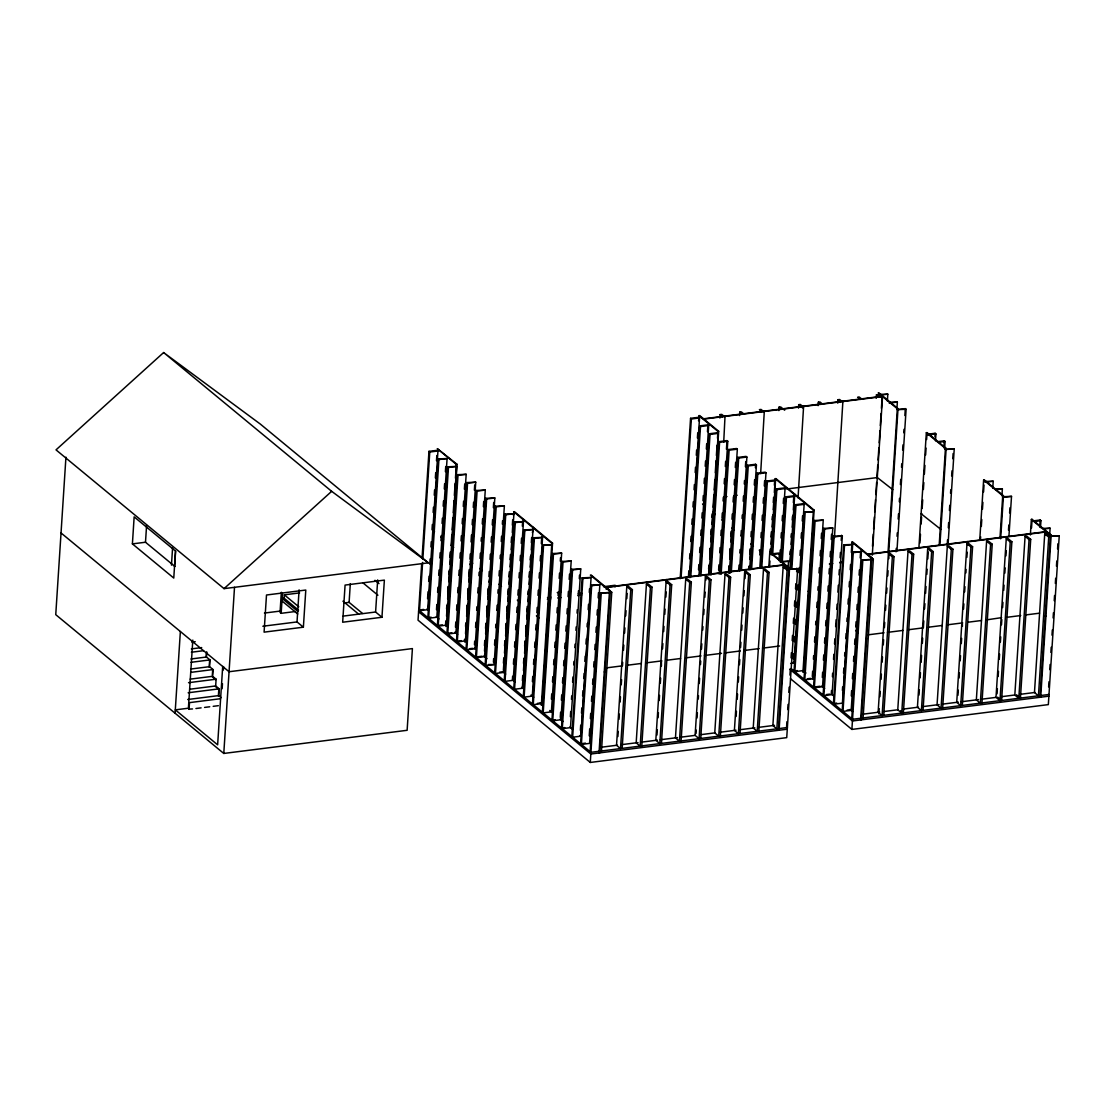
<?xml version="1.0" encoding="UTF-8"?>
<svg xmlns="http://www.w3.org/2000/svg" width="1115" height="1115" viewBox="0 0 1115 1115"><rect width="100%" height="100%" fill="white"/><g stroke="black" fill="none" stroke-linecap="round" stroke-linejoin="round"><path stroke-width="1.5" d="M65.938 457.164L55.75 614.672L223.781 753.447L407.128 730.297L412.411 648.582L229.063 671.732L61.032 532.956M132.406 543.883L134.148 516.872L175.515 551.047L173.773 578.058L132.406 543.883L145.494 542.238L174.86 566.476M145.494 542.238L146.595 525.346M171.459 565.152L172.56 548.12M174.623 566.434L175.613 551.103M175.083 713.238L180.365 631.522M192.811 640.094L188.407 708.206L175.306 709.865L217.634 744.82L222.693 666.477M189.132 703.035L188.742 709.112L192.505 708.945M189.062 709.377L189.494 702.631L220.519 698.701M206.122 657.432L206.442 652.373M221.077 697.53L218.735 695.593L219.167 688.847L215.669 685.948L216.115 679.202L212.603 676.303L213.049 669.558L209.55 666.672L209.982 659.913L206.484 657.028L206.805 651.954M209.188 667.077L209.62 660.331M212.352 675.035L212.686 669.976M218.373 696.011L218.819 689.251L215.306 686.366M222.136 688.749L222.47 683.634M223.348 670.017L223.571 666.603M223.781 753.447L234.512 587.326M281.342 592.288L280.046 612.4L281.161 613.32L294.918 611.577M281.161 613.32L282.443 593.389M298.541 610.156L284.088 598.211L284.311 594.839L299.601 592.901M303.378 627.188L264.088 632.149L266.499 595.006L305.789 590.044L303.378 627.188L297.022 621.933L299.099 589.849M362.514 613.445L349.106 602.365L350.319 583.633M381.957 617.264L342.667 622.226L345.079 585.082L384.368 580.121L381.957 617.264L375.602 612.01L377.678 579.925M421.707 563.479L418.041 620.191L590.281 762.451L786.73 737.642L797.657 568.803L788.667 569.18L797.657 568.803M422.041 558.308L428.968 451.352L437.15 450.321L437.944 450.976L427.686 609.682L419.491 610.713L422.613 562.42M422.836 558.963L429.763 452.021L428.968 451.352M427.561 598.671L428.007 591.772M428.676 581.431L429.01 576.232M429.791 564.176L430.125 558.991M430.906 546.921L431.24 541.751M432.355 524.496L432.021 529.681L434.557 531.771M433.136 512.426L433.47 507.255M434.251 495.185L434.585 490.001M435.366 477.945L435.7 472.746M436.481 460.704L436.815 455.505M438.111 458.92L438.906 459.575L428.648 618.268L436.829 617.236L447.087 458.544L438.111 458.92L427.853 617.612L431.129 617.208M436.481 609.682L436.815 604.511M437.596 592.427L437.93 587.257M438.711 575.187L439.045 570.002M439.826 557.932L440.16 552.761M440.941 540.677L441.275 535.507M442.056 523.437L442.39 518.252M443.171 506.182L443.505 501.011M444.286 488.928L444.62 483.757M445.401 471.687L445.735 466.502M437.401 625.501L447.659 466.795L456.634 466.418L446.376 625.125L438.195 626.156L448.453 467.45L447.659 466.795M445.805 621.013L445.582 624.47L448.244 626.672M446.585 608.943L446.808 605.487M447.7 591.689L448.035 586.518M448.815 574.448L449.038 570.991M449.93 557.193L450.265 552.023M445.875 626.491L446.209 621.306M446.544 616.135L447.324 604.065M447.659 598.894L448.439 586.825M448.774 581.654L449.554 569.584M449.889 564.413L450.669 552.343M453.652 547.549L451.115 545.444L451.784 535.102M452.119 529.932L452.899 517.862M453.234 512.691L454.014 500.621M454.349 495.436L455.129 483.366M455.464 478.196L456.356 464.411L437.261 448.634L457.066 464.314L451.826 545.36L451.115 545.444M446.948 633.39L457.206 474.683L466.182 474.307L455.924 633.013L447.742 634.045L458 475.338L457.206 474.683M455.464 627.174L455.798 622.003M456.579 609.933L456.913 604.748M457.694 592.678L458.028 587.507M458.809 575.424L459.143 570.253M459.924 558.183L460.258 552.998M461.039 540.928L461.373 535.757M462.154 523.674L462.488 518.503M463.269 506.419L463.603 501.248M464.384 489.178L464.718 483.994M456.495 641.264L466.753 482.572L475.729 482.196L465.471 640.888L457.289 641.933L467.547 483.227L466.753 482.572M465.568 626.435L465.791 622.992M466.683 609.18L466.906 605.738M467.687 593.668L468.021 588.483M468.802 576.413L469.248 569.514M469.917 559.159L470.251 553.988M471.032 541.918L471.478 535.005M472.147 524.663L472.481 519.492M473.262 507.409L473.596 502.238M474.377 490.154L474.711 484.983M464.969 642.254L465.192 638.811M465.526 633.627L466.195 623.285M466.641 616.386L467.422 604.316M467.756 599.145L468.425 588.804M468.871 581.905L469.652 569.835M469.986 564.664L470.92 561.124M466.042 649.153L476.3 490.461L485.276 490.07L475.018 648.777L466.837 649.808L477.095 491.116L476.3 490.461M474.446 644.665L474.669 641.223M475.561 627.424L475.896 622.24M476.676 610.17L476.899 606.727M477.791 592.915L478.126 587.744M478.906 575.675L479.129 572.218M480.021 558.42L480.356 553.249M481.136 541.165L481.359 537.723M482.251 523.925L482.586 518.74M483.366 506.67L483.701 501.499M485.847 498.335L486.642 498.99L476.384 657.697L484.565 656.665L494.823 497.959L485.847 498.335L475.589 657.042L482.126 656.219M484.44 645.655L484.774 640.484M485.555 628.4L485.889 623.229M486.67 611.159L487.004 605.975M487.785 593.905L488.119 588.734M488.9 576.65L489.234 571.479M490.015 559.409L490.349 554.225M491.13 542.155L491.464 536.984M492.245 524.9L492.579 519.729M493.36 507.66L493.694 502.475M484.509 651.132L485.178 640.777M485.624 633.878L486.293 623.536M486.739 616.637L487.408 606.295M487.854 599.396L488.635 587.326M488.969 582.155L490.015 576.887M485.137 664.93L495.394 506.224L504.37 505.848L494.112 664.554L485.931 665.585L496.189 506.879L495.394 506.224M493.429 662.171L493.652 658.714M494.544 644.916L494.879 639.745M495.659 627.661L495.882 624.219M496.774 610.421L497.109 605.236M497.889 593.166L498.112 589.71M499.004 575.911L499.339 570.741M500.119 558.671L500.342 555.214M501.234 541.416L501.569 536.245M502.349 524.162L502.572 520.719M494.684 672.805L504.942 514.113L513.917 513.736L503.659 672.429L495.478 673.474L505.736 514.768L504.942 514.113M503.423 663.146L503.757 657.975M504.538 645.906L504.872 640.721M505.653 628.651L505.987 623.48M506.768 611.396L507.102 606.226M507.882 594.156L508.217 588.971M508.998 576.901L509.332 571.73M510.113 559.646L510.447 554.476M511.228 542.406L511.562 537.221M512.343 525.151L512.677 519.98M503.381 670.338L504.161 658.282M504.496 653.097L505.276 641.027M505.611 635.857L506.391 623.787M506.726 618.616L507.506 606.546M507.841 601.375L508.621 589.305M508.956 584.135L509.736 572.065M510.071 566.894L510.851 554.824M511.186 549.653L511.966 537.583M512.301 532.413L513.081 520.343M513.416 515.158L514.35 511.618L552.538 543.158L542.057 705.238M504.231 680.694L514.489 521.987L523.465 521.611L513.207 680.317L505.025 681.349L515.283 522.656L514.489 521.987M512.635 676.206L512.412 679.662L515.005 681.809M513.416 664.136L513.75 658.965M514.531 646.881L514.865 641.71M515.646 629.64L515.98 624.456M516.761 612.386L517.095 607.215M517.876 595.131L518.21 589.96M518.991 577.891L519.325 572.706M520.106 560.636L520.44 555.465M521.221 543.381L521.555 538.211M522.336 526.141L522.67 520.956M513.764 688.582L524.036 529.876L533.012 529.5L522.754 688.206L514.572 689.237L524.831 530.531L524.036 529.876M522.405 680.652L522.74 675.467M523.52 663.397L523.855 658.226M524.635 646.143L524.97 640.972M525.75 628.902L525.973 625.445M526.865 611.647L527.2 606.476M527.98 594.393L528.203 590.95M529.095 577.152L529.43 571.967M530.21 559.897L530.433 556.441M531.325 542.643L531.66 537.472M522.35 687.843L523.13 675.774M523.465 670.603L524.245 658.533M524.58 653.348L525.36 641.278M525.695 636.107L526.364 625.766M526.81 618.867L527.479 608.525M527.925 601.626L528.705 589.556M529.04 584.385L529.82 572.316M530.155 567.145L530.935 555.075M531.27 549.904L532.064 537.834M532.399 532.663L533.444 527.395M523.311 696.471L533.583 537.764L542.559 537.388L532.301 696.095L524.12 697.126L534.378 538.42L533.583 537.764M532.399 681.627L532.733 676.457M533.514 664.387L533.848 659.202M534.629 647.132L534.963 641.961M535.744 629.877L536.078 624.707M536.859 612.637L537.193 607.452M537.974 595.382L538.308 590.211M539.089 578.128L539.423 572.957M540.204 560.873L540.538 555.702M541.319 543.632L541.765 536.733M532.468 704.025L542.726 545.319L551.716 544.942L542.726 545.319M543.521 545.974L533.263 704.68L541.444 703.649M541.332 705.335L551.814 543.256L513.639 511.715M542.406 712.234L552.678 553.528L561.653 553.152L551.395 711.858L543.2 712.889L553.472 554.183L552.678 553.528M551.381 699.119L551.716 693.948M552.496 681.878L552.831 676.693M553.611 664.624L553.946 659.453M554.726 647.369L555.061 642.198M555.841 630.128L556.176 624.944M556.956 612.874L557.291 607.703M558.071 595.619L558.294 592.177M559.186 578.378L559.521 573.194M560.301 561.124L560.524 557.667M562.225 561.416L563.019 562.072L552.747 720.778L560.943 719.746L571.201 561.04L562.225 561.416L551.953 720.123L555.228 719.705M560.26 717.363L560.594 712.192M561.375 700.109L561.709 694.938M562.49 682.854L562.824 677.683M563.605 665.613L563.939 660.428M564.72 648.359L565.054 643.188M565.835 631.104L566.169 625.933M566.95 613.863L567.284 608.679M568.065 596.609L568.399 591.438M569.18 579.354L569.514 574.183M571.772 569.305L572.566 569.96L562.294 728.666L570.49 727.621L580.748 568.929L571.772 569.305L561.5 727.997L564.775 727.593M570.364 716.624L570.699 711.44M571.479 699.37L571.702 695.913M572.594 682.115L572.929 676.944M573.709 664.875L573.932 661.418M574.824 647.62L575.047 644.163M575.939 630.365L576.162 626.923M577.054 613.125L577.277 609.668M578.169 595.87L578.504 590.699M579.284 578.615L579.507 575.173M571.842 736.541L582.114 577.849L591.089 577.472L580.831 736.165L572.65 737.21L582.908 578.504L582.114 577.849M580.371 730.339L580.706 725.126M581.486 713.084L581.821 707.886M582.601 695.844L582.936 690.645M583.716 678.589L584.051 673.404M584.831 661.334L585.166 656.164M585.946 644.094L586.281 638.909M587.061 626.853L587.284 623.383M588.176 609.612L588.511 604.414M589.291 592.372L589.514 588.887M590.866 585.068L591.661 585.723L581.389 744.43L589.584 743.398L599.842 584.692L590.866 585.068L580.594 743.775L585.514 743.148M589.236 735.844L589.682 728.945M590.351 718.59L590.685 713.419M591.466 701.335L591.8 696.164M592.581 684.094L592.915 678.91M593.696 666.84L594.03 661.669M594.811 649.585L595.145 644.414M595.926 632.344L596.26 627.16M597.041 615.09L597.375 609.919M598.156 597.835L598.49 592.664M590.142 751.663L600.414 592.957L609.389 592.581L600.414 592.957M590.281 762.451L601.208 593.612M599.02 752.973L609.501 590.894L590.406 575.117L591.131 575.033L610.226 590.797L599.745 752.876M601.487 750.98L611.745 592.288L607.773 588.999L606.128 589.208M615.034 586.936L615.146 585.25L603.536 586.713M626.797 586.601L616.525 745.294L620.511 748.583L630.769 589.877L626.797 586.601L628.428 586.392L632.4 589.668L622.142 748.374M617.905 736.541L618.24 731.37M619.02 719.3L619.355 714.116M620.135 702.046L620.47 696.875M621.25 684.805L621.585 679.634M605.961 667.927L622.477 665.836L622.7 662.394M623.48 650.324L623.815 645.153M624.595 633.083L624.93 627.912M625.71 615.842L626.045 610.672M626.825 598.602L627.16 593.431M646.435 584.121L636.177 742.813L640.149 746.102L650.421 587.396L646.435 584.121L648.08 583.912L652.052 587.187L641.794 745.893M666.087 581.64L655.815 740.332L659.801 743.621L670.059 584.915L666.087 581.64L667.718 581.431L671.69 584.706L661.432 743.412M656.972 735.022L657.306 729.851M658.087 717.781L658.421 712.61M659.202 700.541L659.536 695.37M660.317 683.3L660.651 678.129M661.432 666.059L661.418 660.596M662.547 648.818L662.881 643.634M663.662 631.564L663.996 626.393M664.777 614.323L665.111 609.152M665.892 597.082L666.226 591.912M666.784 583.284L666.659 579.549M680.192 578.713L690.561 418.32L698.743 417.289L699.537 417.944L689.279 576.65L688.485 575.995L688.819 570.782M690.561 418.32L691.356 418.989L681.098 577.682L680.303 577.026M685.725 579.159L675.467 737.851L679.439 741.14L689.711 582.434L685.725 579.159L687.37 578.95L691.342 582.225L681.084 740.931M689.6 558.74L689.934 553.542M690.715 541.5L691.049 536.301M691.83 524.245L692.164 519.06M692.945 506.99L693.279 501.82M694.06 489.75L694.394 484.565M695.175 472.509L695.509 467.31M696.29 455.255L696.624 450.07M697.405 438.014L697.739 432.815M698.52 420.773L699.579 415.519L718.673 431.282L713.433 512.315L712.708 512.412L715.259 514.517M689.892 577.682L699.704 425.888L707.9 424.843L708.694 425.498L698.98 575.577M690.798 576.608L700.499 426.543L699.704 425.888M698.52 569.751L698.854 564.58M699.635 552.496L699.969 547.326M700.75 535.256L701.084 530.071M701.865 518.001L702.199 512.83M702.98 500.746L703.314 495.576M704.095 483.492L704.429 478.321M705.21 466.251L705.558 461.066M706.339 448.997L706.673 443.826M707.454 431.742L707.9 424.843M700.109 575.215L709.251 433.763L717.447 432.732L718.241 433.387L709.084 574.838M700.903 575.87L710.046 434.418L709.251 433.763M705.377 576.678L695.105 735.37L699.091 738.66L709.349 579.953L705.377 576.678L707.008 576.469L710.994 579.758L700.722 738.451M696.039 733.517L696.262 730.06M697.042 717.99L697.377 712.82M698.269 699.021L698.492 695.579M699.272 683.509L699.607 678.338M700.499 664.54L700.722 661.097M701.502 649.028L701.837 643.857M702.729 630.059L702.952 626.602M703.732 614.532L704.067 609.361M704.847 597.292L705.182 592.121M705.962 580.051L705.948 574.587M708.624 569.012L708.847 565.556M709.739 551.758L709.962 548.315M710.854 534.503L711.189 529.332M711.969 517.262L712.192 513.806M708.694 574.49L709.363 564.134M709.697 558.963L710.367 548.622M710.812 541.723L711.593 529.653M711.928 524.482L712.596 514.14M713.043 507.241L713.823 495.171M714.158 490.001L714.827 479.645M715.273 472.76L716.053 460.69M716.388 455.505L717.057 445.164M717.502 438.265L717.949 431.38L698.854 415.602M719.9 418.041L720.123 414.585L721.767 414.39L724.416 416.578M710.213 574.476L718.799 441.651L726.994 440.62L727.788 441.275L719.189 574.1M711.008 575.131L719.593 442.307L718.799 441.651M723.705 442.237L725.029 416.09M718.618 569.988L718.952 564.817M719.732 552.747L720.067 547.563M720.848 535.493L721.182 530.322M721.962 518.238L722.297 513.067M723.077 500.997L723.301 497.541M724.193 483.743L724.527 478.572M725.308 466.488L725.642 461.317M726.436 449.247L726.994 440.62M720.318 573.737L728.346 449.54L736.541 448.509L737.336 449.164L729.294 573.361M721.112 574.392L729.14 450.195L728.346 449.54M725.015 574.197L714.757 732.89L718.729 736.179L729.001 577.472L725.015 574.197L726.659 573.988L730.632 577.277L720.374 735.97M728.611 570.978L728.945 565.807M729.726 553.723L730.06 548.552M730.841 536.482L731.175 531.298M731.956 519.228L732.29 514.057M733.071 501.973L733.405 496.802M734.186 484.732L734.52 479.548M735.301 467.478L735.635 462.307M728.903 573.012L729.349 566.113M729.795 559.214L730.464 548.873M730.91 541.974L731.579 531.632M739.552 415.561L739.775 412.118L741.405 411.909L744.053 414.097M730.423 572.999L737.893 457.415L746.074 456.383L746.883 457.039L739.51 570.894M731.329 571.925L738.688 458.084L737.893 457.415M738.715 570.239L739.05 565.068M739.83 552.984L740.053 549.542M740.945 535.744L741.28 530.559M742.06 518.489L742.283 515.032M743.175 501.234L743.51 496.064M744.29 483.994L744.513 480.537M745.405 466.739L745.74 461.568M740.639 570.532L747.44 465.303L755.622 464.272L756.43 464.927L749.726 568.427M741.545 569.458L748.235 465.959L747.44 465.303M744.667 571.716L734.395 730.409L738.381 733.698L748.639 574.992L744.667 571.716L746.297 571.507L750.284 574.796L740.012 733.489M736.109 716.485L736.444 711.3M737.224 699.244L737.559 694.06M738.339 681.99L738.674 676.819M739.454 664.749L739.789 659.578M740.569 647.508L740.904 642.338M741.684 630.268L742.019 625.097M742.799 613.027L743.134 607.856M743.914 595.786L744.249 590.615M745.029 578.546L745.238 569.626M748.82 569.5L749.043 566.044M749.824 553.974L750.158 548.803M750.939 536.719L751.273 531.548M752.054 519.479L752.388 514.294M753.169 502.224L753.503 497.053M754.284 484.969L754.618 479.798M755.399 467.729L755.622 464.272M749.224 569.821L749.447 566.364M749.893 559.465L750.562 549.124M750.743 569.793L756.987 473.192L765.169 472.161L765.977 472.816L759.831 567.688M751.649 568.72L757.782 473.847L756.987 473.192M760.653 473.485L764.319 411.128M759.817 554.963L760.151 549.779M760.932 537.709L761.266 532.538M762.047 520.454L762.381 515.283M763.162 503.213L763.496 498.029M764.277 485.959L764.611 480.788M760.96 567.326L766.535 481.081L774.716 480.035L775.51 480.704L770.827 553.152M761.754 567.981L767.329 481.736L766.535 481.081M763.482 569.333L753.224 728.039L757.197 731.315L767.468 572.622L763.482 569.333L765.127 569.124L769.099 572.413L758.841 731.119M778.841 410.599L779.064 407.156L780.695 406.947L784.681 410.222M768.876 566.267L769.768 552.469L770.479 552.385L789.573 568.148L779.092 730.227M769.921 554.211L770.256 549.04M771.036 536.97L771.371 531.799M772.151 519.715L772.374 516.273M773.266 502.461L773.601 497.29M774.381 485.22L774.716 480.035M769.587 566.183L769.935 560.97M770.437 552.831L770.66 549.374M770.995 544.204L771.775 532.134M772.11 526.963L772.89 514.893M773.225 509.722L774.005 497.652M774.34 492.482L775.232 478.683L775.942 478.586L814.131 510.126L803.65 672.206M771.845 554.517L776.082 488.955L784.263 487.924L785.058 488.579L780.375 561.04M772.639 555.172L776.876 489.624L776.082 488.955M778.911 560.594L779.357 553.695L778.563 553.04L770.381 554.071M779.915 555.2L780.249 550.029M781.03 537.946L781.364 532.775M782.145 520.705L782.479 515.52M783.26 503.45L783.594 498.28M781.504 560.678L785.629 496.844L793.81 495.813L794.605 496.468L789.922 568.915M782.298 561.333L786.423 497.499L785.629 496.844M783.134 566.852L772.876 725.558L776.848 728.834L787.106 570.141L783.134 566.852L784.765 566.643L788.751 569.932L787.106 570.141M784.653 568.413L784.876 564.957L606.239 587.521M788.054 568.148L788.5 561.249L781.155 561.416M798.479 408.118L798.702 404.675L800.347 404.466L802.995 406.654M778.382 730.325L788.863 568.246L769.768 552.469M790.019 554.462L790.242 551.019M791.134 537.207L791.357 533.764M792.249 519.966L792.472 516.51M793.364 502.712L793.81 495.813M789.977 561.695L790.758 549.625M791.093 544.455L791.762 534.113M792.207 527.214L792.988 515.144M793.323 509.973L793.991 499.632M791.051 568.552L795.176 504.733L803.357 503.701L804.152 504.356L793.894 663.049L790.619 663.467M791.845 569.207L795.971 505.388L795.176 504.733M798.047 497.834L803.608 406.167M786.925 721.684L786.591 726.855L787.385 727.51L590.936 752.318L418.696 610.058L423.616 609.445M787.706 709.6L788.04 704.429M788.821 692.345L789.155 687.175M789.936 675.105L790.27 669.92M791.051 657.85L791.399 652.679M792.18 640.595L792.514 635.425M793.295 623.355L793.629 618.17M794.41 606.1L794.744 600.929M795.525 588.845L795.859 583.675M796.64 571.605L796.863 568.148M793.323 658.951L793.657 653.766M794.438 641.696L794.772 636.526M795.553 624.442L795.887 619.271M796.668 607.201L797.002 602.016M797.783 589.947L798.117 584.776M798.898 572.692L799.232 567.521M800.013 555.451L800.347 550.266M801.127 538.197L801.462 533.026M802.243 520.942L802.577 515.771M804.319 512.287L813.309 511.91L804.319 512.287L794.061 670.993L797.337 670.575M805.128 512.942L794.856 671.648L803.051 670.617M818.131 405.637L818.354 402.194L819.985 401.985L822.633 404.174M802.939 672.303L813.42 510.224L775.232 478.683M804.013 679.202L814.271 520.496L823.246 520.12L812.988 678.826L804.807 679.857L815.065 521.151L814.271 520.496M812.305 676.443L812.64 671.272M813.42 659.188L813.643 655.745M814.535 641.947L814.87 636.763M815.65 624.693L815.873 621.236M816.765 607.438L817.1 602.267M817.88 590.197L818.103 586.741M818.995 572.943L819.33 567.772M820.11 555.688L820.445 550.517M821.225 538.447L821.56 533.263M823.818 528.385L824.612 529.04L814.354 687.746L822.535 686.715L832.793 528.008L823.818 528.385L813.56 687.091L820.096 686.255M837.769 403.156L837.992 399.714L839.637 399.505L842.285 401.693M822.299 677.432L822.633 672.247M823.414 660.178L823.748 655.007M824.529 642.923L824.863 637.752M825.644 625.682L825.978 620.498M826.759 608.428L827.093 603.257M827.874 591.173L828.208 586.002M828.989 573.932L829.323 568.748M830.104 556.678L830.438 551.507M831.219 539.423L831.553 534.252M823.107 694.966L833.365 536.273L842.341 535.897L832.083 694.589L823.901 695.635L834.159 536.928L833.365 536.273M834.438 537.709L842.898 401.205M831.511 690.492L831.288 693.934L834.02 696.192M832.403 676.693L832.626 673.237M833.518 659.439L833.853 654.268M834.522 643.913L834.856 638.742M835.637 626.658L836.083 619.759M836.752 609.417L837.086 604.232M837.867 592.163L838.313 585.264M838.982 574.908L839.316 569.737M840.097 557.667L840.431 552.482M841.212 540.413L841.546 535.242M843.707 544.817L844.501 545.472L834.243 704.164L842.424 703.133L852.682 544.441L843.707 544.817L833.449 703.509L836.724 703.105M842.41 690.408L842.633 686.924M843.525 673.153L843.86 667.955M844.64 655.899L844.863 652.442M845.755 638.658L846.09 633.473M846.87 621.403L847.093 617.947M847.985 604.163L848.32 598.978M849.1 586.922L849.435 581.723M850.215 569.681L850.55 564.483M851.33 552.441L851.999 542.085L852.724 542.001L871.818 557.765L861.337 719.844M842.201 710.743L852.459 552.037L861.435 551.66L851.177 710.367L842.996 711.398L853.254 552.692L852.459 552.037M851.275 695.913L851.609 690.729M852.39 678.659L852.724 673.488M853.505 661.404L853.839 656.233M854.62 644.163L854.954 638.979M855.735 626.909L856.069 621.738M856.85 609.654L857.184 604.483M857.965 592.4L858.299 587.229M859.08 575.159L859.414 569.974M860.195 557.904L860.641 551.005M851.749 718.631L862.007 559.925L870.982 559.549L862.007 559.925M1059.25 535.771L1050.274 536.148L1059.25 535.771L1048.337 704.61L851.888 729.419L862.801 560.58M876.237 398.306L876.46 394.849L878.104 394.64L882.077 397.93M860.613 719.942L871.094 557.862L851.999 542.085M872.488 546.28L873.268 534.183M873.602 529.026L874.383 516.942M874.718 511.785L875.498 499.701M875.832 494.53L876.613 482.447M876.948 477.276L877.728 465.206M878.062 460.035L878.843 447.951M879.178 442.794L879.958 430.711M880.293 425.554L881.073 413.456M881.408 408.313L882.188 396.243L703.551 418.794M872.278 555.159L882.536 396.536L703.9 419.087M863.08 717.949L873.338 559.256L869.365 555.967M887.359 401.079L887.805 394.18L880.46 394.348M896.906 408.954L897.352 402.055L890.007 402.236M888.056 551.841L897.31 408.731L878.216 392.954L878.927 392.87L898.021 408.634L888.766 551.772M888.39 553.556L878.132 712.262L882.104 715.551L892.362 556.845L888.39 553.556L890.021 553.361L894.007 556.636L883.735 715.342M878.829 713.851L879.164 708.68M879.944 696.61L880.279 691.439M881.059 679.37L881.394 674.199M882.174 662.129L882.509 656.944M883.289 644.874L883.624 639.703M884.404 627.634L884.739 622.463M885.519 610.393L885.854 605.222M886.634 593.152L886.969 587.981M887.749 575.911L888.084 570.741M888.864 558.671L888.962 551.479M896.042 551.814L896.265 548.357M897.045 536.287L897.282 532.831M898.174 519.033L898.509 513.862M899.289 501.778L899.512 498.335M900.404 484.537L900.739 479.352M901.519 467.283L901.742 463.826M902.634 450.028L902.969 444.857M903.749 432.787L903.972 429.331M904.864 415.533L905.31 408.634L897.115 409.665L906.105 409.289L896.962 550.74M908.028 551.089L897.77 709.781L901.742 713.07L912.014 554.364L908.028 551.089L909.673 550.88L913.645 554.155L903.387 712.861L900.739 710.673M918.871 548.232L926.342 432.704L927.067 432.62L946.161 448.383L939.917 544.956M919.931 542.977L920.488 534.35M921.157 524.008L921.603 517.109M922.161 508.482L922.718 499.854M923.387 489.513L923.833 482.6M924.391 474L924.948 465.359M925.617 455.032L926.063 448.105M926.621 439.519L927.067 432.62M927.68 548.608L917.422 707.3L921.394 710.59L931.652 551.883L927.68 548.608L929.311 548.399L933.297 551.674L923.025 710.38M934.914 436.718L935.137 433.275L926.955 434.306M919.011 695.091L919.345 689.92M920.126 677.85L920.46 672.679M921.129 662.338L921.575 655.439M922.356 643.369L922.69 638.198M923.805 620.957L923.359 627.843L907.986 629.794M924.586 608.888L924.92 603.703M925.589 593.361L926.035 586.462M926.816 574.392L927.15 569.221M927.819 558.88L928.265 551.981M935.485 440.829L935.931 433.93L935.137 433.275M943.848 447.728L944.293 440.829L937.743 441.651M944.642 448.383L945.088 441.484L944.293 440.829M939.192 545.04L945.436 448.481L926.342 432.704M947.193 544.984L947.527 539.813M948.308 527.73L948.642 522.559M949.423 510.489L949.757 505.304M950.538 493.234L950.76 489.778M951.652 475.98L951.987 470.809M952.768 458.739L953.102 453.554M947.318 546.127L937.06 704.819L941.032 708.109L951.304 549.402L947.318 546.127L948.963 545.918L952.935 549.193L942.677 707.9M948.098 543.911L954.231 449.038L945.255 449.415L954.231 449.038M966.97 543.646L956.712 702.339L960.684 705.628L970.942 546.921L966.97 543.646L968.601 543.437L972.587 546.712L962.315 705.419M957.966 695.3L958.301 690.129M959.081 678.059L959.416 672.889M960.196 660.819L960.531 655.648M961.311 643.578L961.646 638.407M962.426 626.337L962.301 622.602M963.541 609.097L963.876 603.926M964.656 591.856L964.991 586.685M965.883 572.887L966.106 569.431M966.886 557.361L967.221 552.19M967.667 545.291L967.541 541.556M979.723 540.371L983.625 480.021L984.35 479.924L1003.444 495.701L1000.657 538.796M980.447 540.273L980.67 536.817M981.339 526.475L981.785 519.562M982.454 509.234L982.9 502.321M983.569 491.994L984.015 485.067M986.608 541.165L976.35 699.858L980.322 703.147L990.594 544.441L986.608 541.165L988.252 540.956L992.225 544.232L981.967 702.938M992.768 488.133L993.214 481.234L985.869 481.401M1001.925 495.687L1002.371 488.788L995.026 488.969M1000.043 537.165L1002.72 495.785L983.625 480.021M1006.26 538.684L996.002 697.377L999.974 700.666L1010.232 541.96L1006.26 538.684L1007.89 538.475L1011.876 541.751L1001.605 700.457L997.632 697.168M997.033 693.795L997.368 688.624M998.148 676.554L998.482 671.383M999.263 659.313L999.598 654.129M1000.378 642.059L1000.712 636.888M1001.493 624.818L1001.827 619.647M1002.608 607.577L1002.943 602.407M1003.723 590.337L1004.058 585.166M1004.838 573.096L1005.173 567.925M1005.953 555.855L1006.288 550.685M1008.49 530.196L1008.824 525.012M1009.605 512.942L1009.939 507.771M1008.95 536.022L1011.514 496.356L1002.538 496.732M1025.089 536.301L1014.817 695.007L1018.803 698.283L1029.061 539.59L1025.089 536.301L1026.72 536.092L1030.706 539.381L1020.434 698.088L1016.462 694.798M1030.358 534.963L1031.361 519.437L1032.086 519.353L1051.18 535.116L1040.699 697.196M1031.528 527.966L1032.086 519.353M1039.71 526.907L1040.156 520.008L1031.974 521.039M1040.504 527.562L1040.95 520.663L1040.156 520.008M1044.727 533.82L1034.469 692.527L1038.441 695.802L1048.713 537.109L1044.727 533.82L1046.372 533.611L1050.344 536.9L1048.713 537.109M1045.898 535.089L1046.121 531.632L867.484 554.197M1046.246 535.367L1046.469 531.925L867.832 554.49M1049.661 535.116L1050.107 528.217L1042.762 528.385M1039.974 697.293L1050.455 535.214L1031.361 519.437M1048.644 686.924L1048.978 681.739M1049.759 669.669L1050.093 664.498M1050.874 652.414L1051.208 647.244M1051.989 635.174L1052.323 629.989M1053.104 617.919L1053.438 612.748M1054.219 600.664L1054.553 595.494M1055.334 583.424L1055.668 578.239M1056.449 566.169L1056.783 560.998M1057.564 548.914L1057.898 543.744M163.626 352.549L56.015 449.875L224.045 588.636L428.341 562.838L260.325 424.076L163.626 352.549L331.657 491.325L428.341 562.838M224.045 588.636L331.657 491.325M699.467 417.205L701.098 416.996L705.084 420.285M429.763 452.021L437.944 450.976M691.356 418.989L699.537 417.944M879.624 395.212L887.805 394.18M438.906 459.575L447.087 458.544M700.499 426.543L708.694 425.498M889.171 403.1L897.352 402.055M456.356 464.411L457.066 464.314M717.949 431.38L718.673 431.282M897.31 408.731L898.021 408.634M448.453 467.45L456.634 466.418M710.046 434.418L718.241 433.387M458 475.338L466.182 474.307M719.593 442.307L727.788 441.275M467.547 483.227L475.729 482.196M729.14 450.195L737.336 449.164M477.095 491.116L485.276 490.07M738.688 458.084L746.883 457.039M927.75 434.962L935.931 433.93M486.642 498.99L494.823 497.959M748.235 465.959L756.43 464.927M938.537 442.307L945.088 441.484M945.436 448.481L946.161 448.383M496.189 506.879L504.37 505.848M757.782 473.847L765.977 472.816M505.736 514.768L513.917 513.736M767.329 481.736L775.51 480.704M515.283 522.656L523.465 521.611M776.876 489.624L785.058 488.579M723.551 496.983L726.98 496.551M733.809 495.687L737.224 495.255M786.758 488.997L877.296 477.568M794.326 494.447L795.037 494.363M524.831 530.531L533.012 529.5M786.423 497.499L794.605 496.468M892.78 489.666L876.794 477.15M534.378 538.42L542.559 537.388M795.971 505.388L804.152 504.356M985.033 482.265L993.214 481.234M551.814 543.256L552.538 543.158M813.42 510.224L814.131 510.126M995.82 489.624L1002.371 488.788M732.527 528.092L731.802 528.175L734.353 530.28M1002.72 495.785L1003.444 495.701M553.472 554.183L561.653 553.152M815.065 521.151L823.246 520.12M1003.333 497.388L1011.514 496.356M921.826 513.653L921.101 513.75L940.921 529.43M563.019 562.072L571.201 561.04M824.612 529.04L832.793 528.008M284.088 598.211L282.123 598.462L297.9 611.494M751.621 543.855L750.897 543.953L753.433 546.057M572.566 569.96L580.748 568.929M834.159 536.928L842.341 535.897M264.436 613.055L279.99 611.104M343.922 603.02L349.106 602.365M582.908 578.504L591.089 577.472M771.176 554.726L779.357 553.695M844.501 545.472L852.682 544.441M1034.399 521.486L1040.95 520.663M262.847 626.24L297.022 621.933M343.141 616.107L375.602 612.01M591.661 585.723L599.842 584.692M853.254 552.692L861.435 551.66M780.319 562.281L788.5 561.249M1043.556 529.04L1050.107 528.217M557.235 592.567L560.664 592.135M605.891 587.229L784.528 564.664M191.794 642.142L195.237 641.71M547.493 597.584L550.921 597.152M578.351 593.682L581.793 593.25M609.501 590.894L610.226 590.797M788.863 568.246L789.573 568.148M871.094 557.862L871.818 557.765M1050.455 535.214L1051.18 535.116M547.381 599.271L550.81 598.839M557.667 597.975L561.096 597.542M578.253 595.368L581.682 594.936M839.846 562.336L843.274 561.904M829.351 563.995L832.766 563.563M839.609 562.713L843.024 562.281M610.114 592.483L611.745 592.288M630.769 589.877L632.4 589.668M650.421 587.396L652.052 587.187M670.059 584.915L671.69 584.706M689.711 582.434L691.342 582.225M709.349 579.953L710.994 579.758M729.001 577.472L730.632 577.277M748.639 574.992L750.284 574.796M767.468 572.622L769.099 572.413M871.707 559.451L873.338 559.256M892.362 556.845L894.007 556.636M912.014 554.364L913.645 554.155M931.652 551.883L933.297 551.674M951.304 549.402L952.935 549.193M970.942 546.921L972.587 546.712M990.594 544.441L992.225 544.232M1010.232 541.96L1011.876 541.751M1029.061 539.59L1030.706 539.381M191.362 648.902L201.69 647.592M191.404 652.233L203.474 650.7M439.031 625.292L442.307 624.874M190.972 658.979L206.484 657.028M191.027 662.31L209.982 659.913M448.578 633.181L451.854 632.763M190.595 669.056L209.55 666.672M546.573 624.288L547.298 624.205M808.18 591.257L808.891 591.173M190.651 672.387L213.049 669.558M458.126 641.069L461.401 640.651M190.205 679.133L212.603 676.303M188.533 682.687L216.115 679.202M469.317 648.749L472.579 648.331M189.829 689.223L215.669 685.948M188.156 692.763L219.167 688.847M187.724 699.509L218.735 695.593M488.398 664.512L494.112 664.554M195.947 708.513L201.118 707.858M204.575 707.426L209.731 706.771M213.188 706.325L218.359 705.683M499.59 672.192L502.865 671.774L505.666 674.087M627.606 665.195L641.264 663.467M646.393 662.826L661.766 660.888M666.895 660.233L680.554 658.505M685.683 657.864L701.056 655.927M704.471 655.495L721.558 653.334M724.973 652.902L740.346 650.965M743.761 650.533L759.134 648.582M762.562 648.15L779.636 646.003M867.554 634.895L884.07 632.804M887.498 632.372L902.871 630.435M928.488 627.201L942.161 625.473M947.276 624.832L962.649 622.881M967.778 622.24L981.451 620.511M986.566 619.87L1001.591 617.64M1007.068 617.278L1020.741 615.55M1025.856 614.909L1039.528 613.18M604.26 671.927L604.985 671.843M783.622 649.278L784.333 649.195M865.853 638.895L866.578 638.811M1045.215 616.247L1045.94 616.163M537.374 703.398L540.65 702.994M807.288 678.784L810.549 678.38M826.382 694.561L829.644 694.143M847.107 710.116L850.383 709.711M602.002 747.134L617.445 745.182M620.874 744.75L638.031 742.576M641.46 742.144L657.46 740.123M660.317 739.761L677.474 737.6M680.903 737.168L694.617 735.44M701.474 734.576L715.203 732.834M720.346 732.193L736.039 730.2M739.217 729.809L754.869 727.83M758.075 727.426L774.507 725.349M861.895 714.311L879.763 712.053M884.181 711.495L897.91 709.767M903.052 709.112L918.481 707.161M921.91 706.729L939.067 704.568M942.496 704.136L958.343 702.129M961.367 701.753L978.51 699.593M981.939 699.161L995.667 697.419M1000.81 696.777L1014.525 695.035M1019.668 694.394L1035.11 692.443M1048.992 694.478L852.543 719.287L791.12 668.554M787.288 729.196L590.839 754.005L418.585 611.745M1048.88 696.164L852.431 720.973L789.671 669.139M905.31 408.634L906.105 409.289M876.46 394.849L879.122 397.038M861.923 399.212L859.275 397.024L857.644 397.233L860.292 399.421M837.992 399.714L840.64 401.902M818.354 402.194L821.002 404.383M798.702 404.675L802.688 407.951M779.064 407.156L781.713 409.344M763.705 411.616L761.057 409.428L759.413 409.637L762.061 411.825M739.775 412.118L742.423 414.306M720.123 414.585L722.771 416.787M759.245 550.169L761.796 552.273M702.52 504.008L705.07 506.099M721.614 519.771L724.165 521.876M740.708 535.534L743.259 537.639M759.803 551.312L762.353 553.416M855.665 630.491L858.216 632.595M793.099 662.394L793.894 663.049M803.316 670.826L805.978 673.042M812.194 678.171L812.988 678.826M821.741 686.06L824.668 688.471M850.048 709.433L852.71 711.635M790.465 678.687L851.888 729.419M479.84 568.483L482.377 570.587M498.935 584.246L501.471 586.351M440.927 537.04L443.477 539.13M470.209 561.221L472.746 563.312M517.304 600.107L519.855 602.212M536.399 615.884L538.935 617.989M426.892 609.027L427.686 609.682M436.23 616.748L438.906 618.95M454.92 632.177L457.596 634.393M464.272 639.899L466.948 642.115M474.223 648.122L475.018 648.777M483.771 656.01L486.976 658.644M521.681 687.328L524.357 689.53M531.033 695.035L533.709 697.251M540.385 702.757L543.047 704.973M549.723 710.478L552.399 712.68M560.148 719.091L563.075 721.503M569.751 727.022L572.427 729.224M580.037 735.51L580.831 736.165M374.961 580.302L378.975 583.619M363.197 583.061L377.915 595.215M342.96 601.194L358.737 614.226M284.311 594.839L298.764 606.783M281.956 600.943L297.733 613.975M212.254 676.721L215.753 679.62"/></g></svg>
